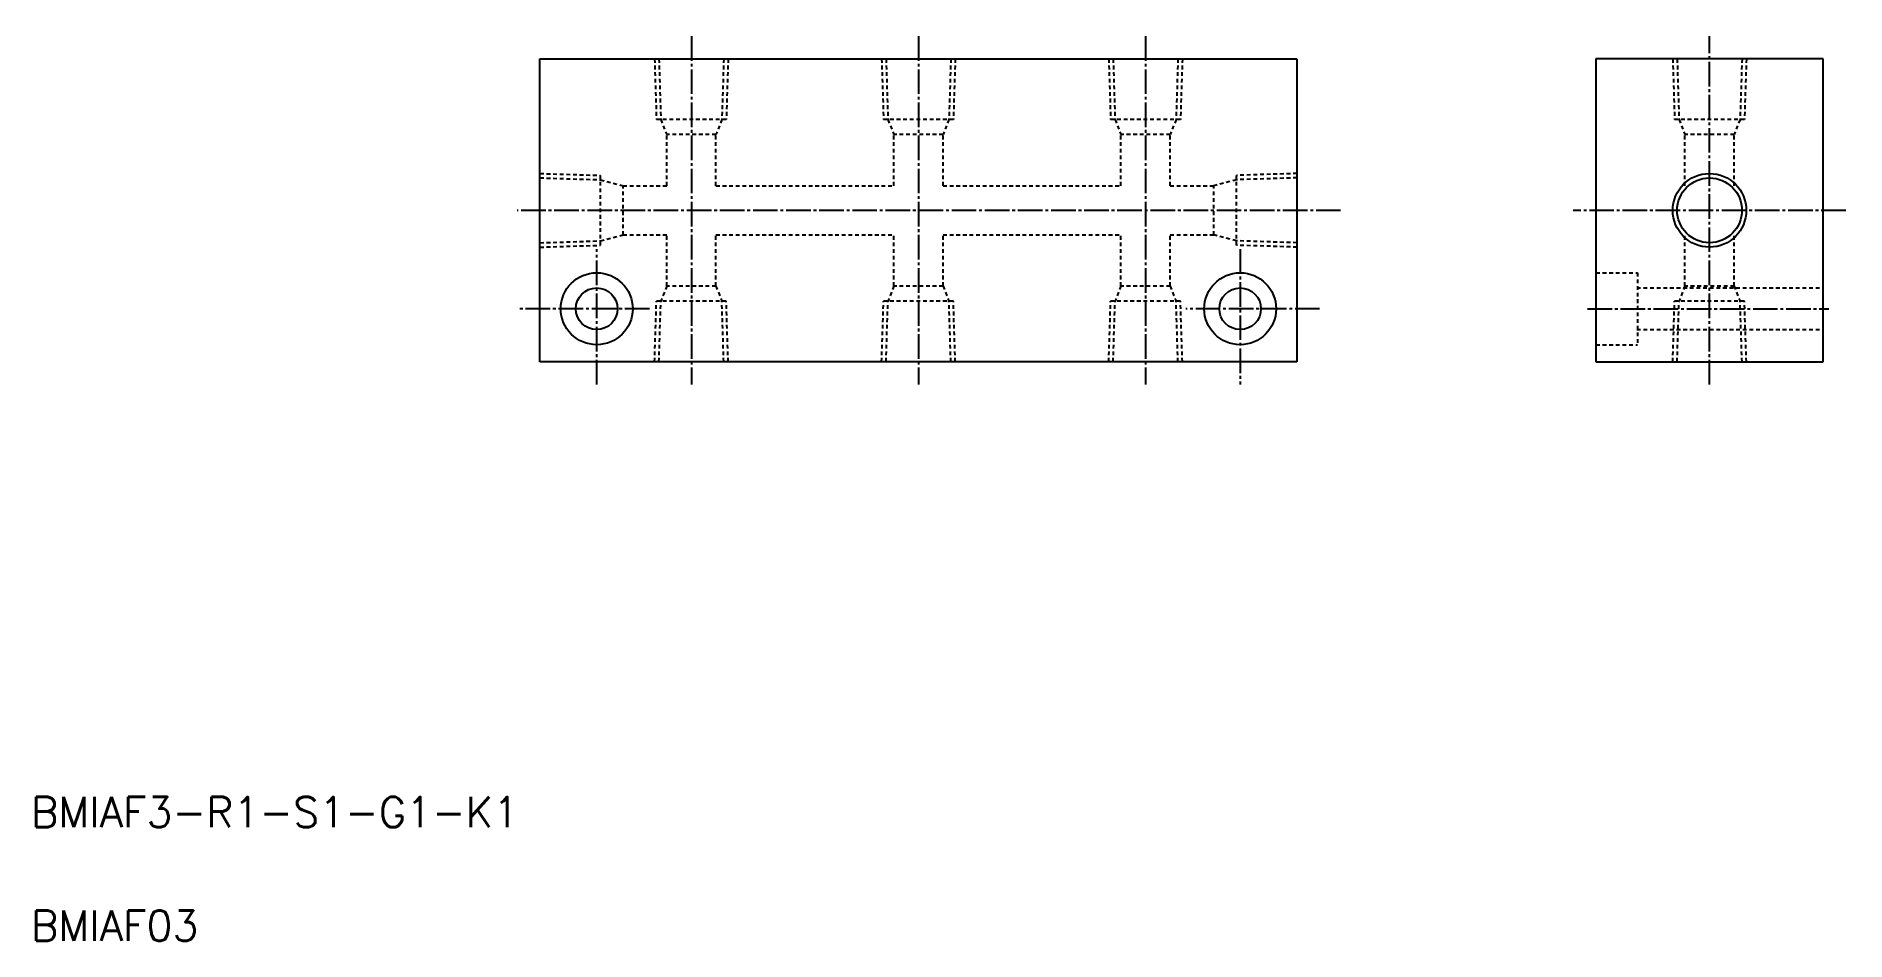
# Model space of a CAD drawing. Extents: x 11 to 250, y 10 to 129.
import ezdxf

# ---------------------------------------------------------------- set-up
doc = ezdxf.new("R2010")
doc.units = 0
doc.header["$LTSCALE"] = 0.25
doc.linetypes.add('CENTER', pattern=[17.5, 13, -1.5, 1.5, -1.5])
doc.linetypes.add('DASHED', pattern=[3.5, 2, -1.5])
doc.layers.get('0').update_dxf_attribs({"linetype": 'CONTINUOUS'})
doc.layers.add('CENTER', color=1, linetype='CENTER')
doc.styles.get("Standard").update_dxf_attribs({"font": 'txt.shx', "height": 3.2})

msp = doc.modelspace()

# ---------------------------------------------------------------- linework, layer by layer
for p, q in [((77.23, 126.49), (177.23, 126.49)), ((77.23, 86.49), (77.23, 126.49)), ((177.23, 126.49), (177.23, 86.49)), ((246.73, 126.49), (216.73, 126.49)), ((216.73, 126.49), (216.73, 86.49)), ((246.73, 86.49), (246.73, 126.49)), ((106.35, 103.24), (106.35, 103.24)), ((112.23, 103.24), (112.23, 103.24)), ((177.23, 86.49), (77.23, 86.49)), ((216.73, 86.49), (246.73, 86.49))]:
    msp.add_line(p, q)
at = {"color": 3, "linetype": 'DASHED'}
for p, q in [((92.37, 126.49), (92.62, 118.49)), ((92.95, 126.49), (93.2, 118.49)), ((101.51, 126.49), (101.26, 118.49)), ((102.09, 126.49), (101.84, 118.49)), ((122.37, 126.49), (122.62, 118.49)), ((122.95, 126.49), (123.2, 118.49)), ((131.51, 126.49), (131.26, 118.49)), ((132.09, 126.49), (131.84, 118.49)), ((152.37, 126.49), (152.62, 118.49)), ((152.95, 126.49), (153.2, 118.49)), ((161.51, 126.49), (161.26, 118.49)), ((162.09, 126.49), (161.84, 118.49)), ((226.87, 126.49), (227.12, 118.49)), ((227.45, 126.49), (227.7, 118.49)), ((236.02, 126.49), (235.76, 118.49)), ((236.6, 126.49), (236.34, 118.49)), ((101.84, 118.49), (92.62, 118.49)), ((93.2, 118.49), (93.98, 116.49)), ((101.26, 118.49), (100.48, 116.49)), ((131.84, 118.49), (122.62, 118.49)), ((123.2, 118.49), (123.98, 116.49)), ((131.26, 118.49), (130.48, 116.49)), ((161.84, 118.49), (152.62, 118.49)), ((153.2, 118.49), (153.98, 116.49)), ((161.26, 118.49), (160.48, 116.49)), ((236.34, 118.49), (227.12, 118.49)), ((227.7, 118.49), (228.48, 116.49)), ((235.76, 118.49), (234.98, 116.49)), ((93.98, 109.74), (93.98, 116.49)), ((100.48, 116.49), (93.98, 116.49)), ((100.48, 109.74), (100.48, 116.49)), ((130.48, 116.49), (123.98, 116.49)), ((123.98, 109.74), (123.98, 116.49)), ((130.48, 109.74), (130.48, 116.49)), ((160.48, 116.49), (153.98, 116.49)), ((153.98, 109.74), (153.98, 116.49)), ((160.48, 109.74), (160.48, 116.49)), ((234.98, 116.49), (228.48, 116.49)), ((228.48, 109.74), (228.48, 116.49)), ((234.98, 109.74), (234.98, 116.49)), ((77.23, 111.36), (85.23, 111.11)), ((77.23, 110.78), (85.23, 110.53)), ((85.23, 101.88), (85.23, 111.11)), ((85.23, 110.53), (88.23, 109.74)), ((169.23, 110.53), (166.23, 109.74)), ((177.23, 111.36), (169.23, 111.11)), ((169.23, 101.88), (169.23, 111.11)), ((177.23, 110.78), (169.23, 110.53)), ((88.23, 109.74), (93.98, 109.74)), ((88.23, 103.24), (88.23, 109.74)), ((100.48, 109.74), (123.98, 109.74)), ((130.48, 109.74), (153.98, 109.74)), ((160.48, 109.74), (166.23, 109.74)), ((166.23, 103.24), (166.23, 109.74)), ((85.23, 102.46), (88.23, 103.24)), ((88.23, 103.24), (93.98, 103.24)), ((93.98, 96.49), (93.98, 103.24)), ((100.48, 103.24), (123.98, 103.24)), ((100.48, 96.49), (100.48, 103.24)), ((123.98, 96.49), (123.98, 103.24)), ((130.48, 103.24), (153.98, 103.24)), ((130.48, 96.49), (130.48, 103.24)), ((153.98, 96.49), (153.98, 103.24)), ((160.48, 96.49), (160.48, 103.24)), ((160.48, 103.24), (166.23, 103.24)), ((169.23, 102.46), (166.23, 103.24)), ((228.48, 96.49), (228.48, 103.24)), ((234.98, 96.49), (234.98, 103.24)), ((77.23, 102.21), (85.23, 102.46)), ((77.23, 101.63), (85.23, 101.88)), ((177.23, 102.21), (169.23, 102.46)), ((177.23, 101.63), (169.23, 101.88)), ((216.73, 98.24), (222.23, 98.24)), ((222.23, 98.24), (222.23, 88.74)), ((93.98, 96.49), (93.2, 94.49)), ((100.48, 96.49), (93.98, 96.49)), ((100.48, 96.49), (101.26, 94.49)), ((123.98, 96.49), (123.2, 94.49)), ((130.48, 96.49), (123.98, 96.49)), ((130.48, 96.49), (131.26, 94.49)), ((153.98, 96.49), (153.2, 94.49)), ((160.48, 96.49), (153.98, 96.49)), ((160.48, 96.49), (161.26, 94.49)), ((222.13, 96.24), (246.73, 96.24)), ((228.48, 96.49), (227.7, 94.49)), ((234.98, 96.49), (228.48, 96.49)), ((234.98, 96.49), (235.76, 94.49)), ((92.37, 86.49), (92.62, 94.49)), ((101.84, 94.49), (92.62, 94.49)), ((92.95, 86.49), (93.2, 94.49)), ((101.51, 86.49), (101.26, 94.49)), ((102.09, 86.49), (101.84, 94.49)), ((122.37, 86.49), (122.62, 94.49)), ((131.84, 94.49), (122.62, 94.49)), ((122.95, 86.49), (123.2, 94.49)), ((131.51, 86.49), (131.26, 94.49)), ((132.09, 86.49), (131.84, 94.49)), ((152.37, 86.49), (152.62, 94.49)), ((161.84, 94.49), (152.62, 94.49)), ((152.95, 86.49), (153.2, 94.49)), ((161.51, 86.49), (161.26, 94.49)), ((162.09, 86.49), (161.84, 94.49)), ((226.87, 86.49), (227.12, 94.49)), ((236.34, 94.49), (227.12, 94.49)), ((227.45, 86.49), (227.7, 94.49)), ((236.02, 86.49), (235.76, 94.49)), ((236.6, 86.49), (236.34, 94.49)), ((216.73, 88.74), (222.23, 88.74)), ((222.13, 90.74), (246.73, 90.74))]:
    msp.add_line(p, q, dxfattribs=at)
at = {"color": 3}
msp.add_circle((231.73, 106.49), 4.86, dxfattribs=at)
for centre, radius in [((231.73, 106.49), 4.28), ((84.73, 93.49), 4.75), ((169.73, 93.49), 4.75), ((84.73, 93.49), 2.75), ((169.73, 93.49), 2.75)]:
    msp.add_circle(centre, radius)
at = {"layer": 'CENTER', "color": 1, "linetype": 'CENTER'}
for p, q in [((97.23, 129.49), (97.23, 83.49)), ((127.23, 129.49), (127.23, 83.49)), ((157.23, 129.49), (157.23, 83.49)), ((231.73, 83.49), (231.73, 129.49)), ((183, 106.49), (74.23, 106.49)), ((249.73, 106.49), (213.73, 106.49)), ((84.73, 83.49), (84.73, 101.37)), ((169.73, 101.37), (169.73, 83.49)), ((91.7, 93.49), (74.23, 93.49)), ((180.23, 93.49), (162.57, 93.49)), ((215.6, 93.49), (247.49, 93.49))]:
    msp.add_line(p, q, dxfattribs=at)

# ---------------------------------------------------------------- texts
for s, p in [('BMIAF3-R1-S1-G1-K1', (10, 25)), ('BMIAF03', (10, 10))]:
    msp.add_text(s, height=4).set_placement(p)

doc.saveas('drawing.dxf')
